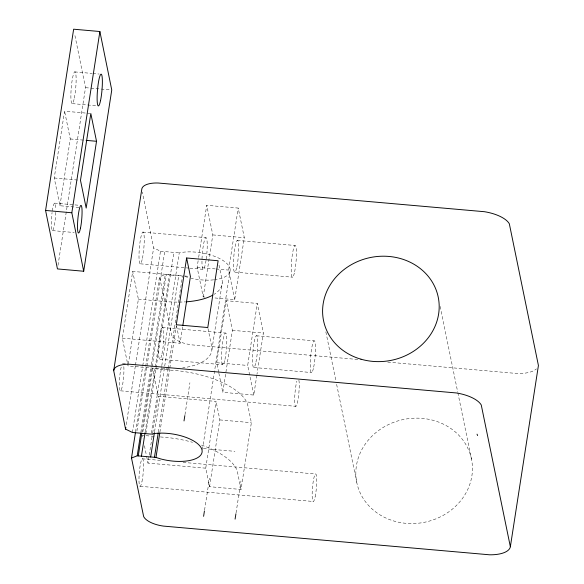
<?xml version="1.0" encoding="UTF-8"?>
<svg xmlns="http://www.w3.org/2000/svg" width="584" height="584" viewBox="0 0 584 584"><rect width="100%" height="100%" fill="white"/><g stroke="black" fill="none" stroke-linecap="round" stroke-linejoin="round"><path stroke-width="0.44" stroke-dasharray="2.92 2.19" d="M78.942 207.422L59.94 205.743L54.239 177.981L64.576 111.201L89.914 113.442M59.94 205.743L70.277 138.963L64.576 111.201M58.013 265.318L85.512 87.673L74.54 33.631M127.341 362.474L122.355 338.187L132.692 271.407L184.113 275.933M128.334 364.168L138.393 299.169L132.692 271.407M126.268 424.626L135.342 366.015M135.481 365.109L153.628 247.879L142.299 192.063M132.437 432.467L142.627 366.635M142.766 365.737L160.498 251.215L153.628 247.879M135.546 431.868L159.556 276.765L165.287 274.546L182.515 276.057L168.272 368.037M136.912 431.029L146.825 367.007M146.964 366.102L164.695 251.58M140.853 432.35L151.19 365.62M151.329 364.715L165.287 274.546M141.905 432.445L151.957 367.518M152.095 366.613L166.338 274.633M142.854 431.788L152.643 368.57L178.887 370.877A68.379 28.791 8.8 0 1 247.565 404.179L251.361 422.685L241.024 489.465L209.532 486.691L205.736 468.185L216.073 401.412L158.344 396.332L152.643 368.57M145.197 431.817L155.103 367.796M155.249 366.891L169.484 274.911M145.861 433.642L173.915 252.39M151.329 433.211L161.658 366.482M161.797 365.584L179.251 252.865L183.456 252.178A31.93 13.439 8.8 0 1 226.11 262.829A31.93 13.439 8.8 0 1 214.569 279.758M205.736 468.185L148 463.105L149.102 455.987M149.241 455.097L152.548 433.729M152.687 432.839L158.344 396.332M154.556 431.729L178.711 275.721M158.366 432.065L168.134 368.942M159.892 432.196L169.659 369.073M169.798 368.168L176.361 325.792M122.355 338.187L180.091 343.268L182.704 326.346M205.006 297.081L203.21 296.92L197.129 267.311L198.523 258.325M198.662 257.427L206.729 205.305L238.221 208.072L244.302 237.688L234.702 299.694L214.007 297.877M184.975 414.728L189.917 382.783M203.21 296.92L212.81 234.914L206.729 205.305M211.912 349.641L222.248 282.868M234.702 299.694L228.621 270.085L238.221 208.072M202.422 449.527L230.198 270.078M218.686 372.3L216.715 362.722L226.315 300.716L257.281 303.439L263.362 333.048L256.96 374.388M204.561 510.131L209.503 478.186M256.821 375.286L253.763 395.054L222.796 392.331L232.395 330.325L226.315 300.716M209.532 486.691L219.869 419.918L216.073 401.412M253.763 395.054L247.682 365.445L257.281 303.439M236.053 512.905L240.995 480.961M74.708 71.89L91.907 73.409M92.812 73.489L99.149 74.051M85.512 87.673L90.038 88.075M90.943 88.155L109.945 89.834M72.299 103.616L96.732 105.777M70.277 138.963L85.665 140.321M54.239 177.981L79.577 180.222M54.597 203.115L79.03 205.276M212.81 234.914L244.302 237.688M142.825 232.096L205.809 237.637M237.294 240.404L295.029 245.484M52.487 230.607L74.204 232.527M160.498 251.215L179.251 252.865M197.129 267.311L215.124 268.896M216.022 268.976L228.621 270.085M140.415 263.822L185.398 267.779M186.303 267.859L188.997 268.092M189.902 268.173L203.393 269.363M234.885 272.129L292.613 277.21M185.011 276.013L190.428 276.488M138.393 299.169L164.637 301.475A62.787 26.441 8.8 0 0 185.157 301.884M232.395 330.325L263.362 333.048M162.418 327.507L225.395 333.048M256.361 335.771L314.09 340.852M357.736 359.474L191.442 344.837A20.929 8.811 8.8 0 1 171.703 335.267L159.556 276.765M387.725 362.109L517.665 373.548A28.222 11.884 8.8 0 0 536.441 368.847M216.715 362.722L247.682 365.445M160.001 359.226L222.986 364.766M253.945 367.497L311.681 372.57M125.436 363.562L122.713 363.321A13.833 1.927 -84.9 0 1 123.195 363.533M120.603 390.813L295.913 406.333M219.869 419.918L251.361 422.685M154.066 436.379L142.306 435.35L143.014 438.818M160.403 436.941L168.542 437.657A68.379 28.791 8.8 0 1 192.545 442.3M203.429 448.578L234.914 451.344M142.306 458.812L162.25 460.557M183.106 462.389L315.477 473.989M140.226 486.304L313.396 501.488M184.814 276.436L188.69 277.656M440.139 306.432L457.674 391.849M457.856 392.74L471.558 459.469A58.531 52.45 -11.6 0 1 394.193 521.118A58.531 52.45 -11.6 0 1 376.673 431.97A58.531 52.45 -11.6 0 1 471.558 459.469M325.85 331.865L335.902 380.804M336.632 384.36L356.722 482.231M219.022 265.158L221.913 279.262A62.787 26.441 8.8 0 1 214.153 294.329M218.861 373.169L222.796 392.331M207.962 328.412L211.576 346.035A62.787 26.441 8.8 0 1 182.683 367.876M241.024 489.465L237.228 470.959A68.379 28.791 8.8 0 0 200.867 444.869M176.47 325.638L180.091 343.268M127.524 363.343L128.057 365.949L154.3 368.256A62.787 26.441 8.8 0 0 170.528 368.854M144.438 445.76L146.401 455.301M146.577 456.17L148 463.105M213.7 279.853A31.93 13.439 8.8 0 1 191.143 278.269M206.028 260.442A15.965 2.241 -85 0 1 201.969 262.647A15.965 2.241 -85 0 1 205.721 237.688A15.965 2.241 -85 0 1 206.137 259.683M123.83 366.642A13.833 1.927 -84.9 0 1 122.209 386.674A13.833 1.927 -84.9 0 1 119.421 386.367A13.833 1.927 -84.9 0 1 121.362 366.372M298.884 380.184A13.833 1.927 -84.9 0 1 297.833 400.661A13.833 1.927 -84.9 0 1 294.745 402.179A13.833 1.927 -84.9 0 1 296.869 381.177M52.319 210.846A13.833 1.927 -84.9 0 1 55.816 209.123M55.765 212.342A13.833 1.927 -84.9 0 1 52.356 230.643A13.833 1.927 -84.9 0 1 52.078 212.518M162.009 353.773A15.965 2.241 -85 0 0 162.98 327.748A15.965 2.241 -85 0 0 158.636 348.575A15.965 2.241 -85 0 0 162.009 353.773M142.423 258.362A15.965 2.241 -85 0 0 143.394 232.337A15.965 2.241 -85 0 0 139.05 253.171A15.965 2.241 -85 0 0 142.423 258.362M236.892 266.676A15.965 2.241 -85 0 0 237.863 240.652A15.965 2.241 -85 0 0 233.52 261.479A15.965 2.241 -85 0 0 236.892 266.676M255.96 362.036A15.965 2.241 -85 0 0 256.923 336.012A15.965 2.241 -85 0 0 252.58 356.846A15.965 2.241 -85 0 0 255.96 362.036M224.993 359.313A15.965 2.241 -85 0 0 225.957 333.289A15.965 2.241 -85 0 0 221.613 354.116A15.965 2.241 -85 0 0 224.993 359.313M313.688 367.117A15.965 2.241 -85 0 0 314.659 341.092A15.965 2.241 -85 0 0 310.308 361.919A15.965 2.241 -85 0 0 313.688 367.117M294.628 271.757A15.965 2.241 -85 0 0 295.592 245.733A15.965 2.241 -85 0 0 291.248 266.559A15.965 2.241 -85 0 0 294.628 271.757M141.97 481.581A13.833 1.956 -85 0 0 142.795 459.024A13.833 1.956 -85 0 0 139.021 477.077A13.833 1.956 -85 0 0 141.97 481.581M315.148 496.758A13.833 1.956 -85 0 0 315.973 474.201A13.833 1.956 -85 0 0 312.199 492.254A13.833 1.956 -85 0 0 315.148 496.758M74.307 98.156A15.965 2.241 -85 0 0 75.278 72.131A15.965 2.241 -85 0 0 70.934 92.965A15.965 2.241 -85 0 0 74.307 98.156"/><path stroke-width="0.88" d="M45.581 210.452L73.642 29.2L99.886 31.521L111.756 89.994L83.695 271.246L57.451 268.925L45.581 210.452L71.825 212.773L83.695 271.246M71.825 212.773L99.886 31.521M96.521 141.284L86.184 208.065L80.483 180.303L90.819 113.522L96.521 141.284L86.563 140.401M131.502 458.017L137.225 455.797L155.979 457.447L160.629 458.907A31.93 13.439 8.8 0 0 202.013 450.038A31.93 13.439 8.8 0 0 155.402 433.43L151.19 434.116L132.437 432.467L125.567 429.13L113.697 370.657L141.759 189.406A20.929 8.811 8.8 0 1 158.22 183.018L484.443 211.707A28.207 11.877 8.8 0 1 509.328 223.767L538.419 365.496L510.358 546.748A28.222 11.884 8.8 0 1 489.611 554.8L163.381 526.089A20.929 8.811 8.8 0 1 143.642 516.519L131.502 458.017L135.408 432.766M125.567 429.13L125.852 427.327M137.225 455.797L140.715 433.248M138.277 455.885L141.766 433.343M141.423 456.162L145.058 432.722M150.65 456.973L154.417 432.627M154.453 457.309L158.227 432.963M186.625 257.982L176.288 324.762L207.78 327.529L218.117 260.749L186.625 257.982L190.428 276.488L182.843 325.456M155.979 457.447L159.753 433.094M184.011 420.94L184.836 415.611M203.597 516.344L204.422 511.022M235.089 519.118L235.914 513.796M477.04 434.16L477.61 435.562M510.358 546.748L481.267 405.026A28.207 11.877 8.8 0 0 456.381 392.959L130.159 364.27A20.929 8.811 8.8 0 0 113.697 370.657M212.729 295.168A62.787 26.441 8.8 0 1 186.004 301.833M360.948 359.182A58.531 52.45 -11.6 0 0 438.307 297.533A58.531 52.45 -11.6 0 0 343.428 270.034A58.531 52.45 -11.6 0 0 360.948 359.182M100.55 100.477A15.965 2.241 -85 0 0 101.521 74.453A15.965 2.241 -85 0 0 97.178 95.28A15.965 2.241 -85 0 0 100.55 100.477M80.468 228.198A13.833 1.927 -84.9 0 0 81.329 205.641A13.833 1.927 -84.9 0 0 77.562 223.694A13.833 1.927 -84.9 0 0 80.468 228.198"/></g></svg>
